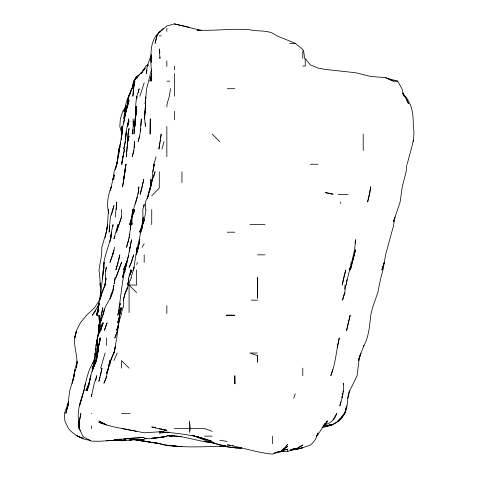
<?xml version="1.0" encoding="UTF-8"?>
<svg xmlns="http://www.w3.org/2000/svg" width="478" height="478" viewBox="0 0 478 478"><rect width="100%" height="100%" fill="white"/><g stroke="black" fill="none" stroke-linecap="round" stroke-linejoin="round"><path stroke-width="0.72" d="M145.414 123.025L145.414 126.461L144.607 118.908L145.563 103.804L144.35 118.908L145.079 111.356M118.974 224.642L121.496 217.09L121.532 209.537M73.516 377.058L75.225 369.506L72.25 383.236L74.15 375.684L69.716 390.789L67.822 405.894L65.815 413.446L68.665 402.5L67.697 405.894M134.396 147.744L134.479 141.566L133.995 149.118L132.251 156.67L133.989 150.492M73.606 377.058L75.225 368.132L77.227 361.302M129.52 251.416L129.61 247.299L129.401 251.416M125.32 292.608L127.793 287.577L125.308 292.608L123.312 300.16L125.308 292.608L128.415 285.055L128.594 277.503L132.03 269.951L130.96 272.699M120.056 313.897L120.241 307.713L119.386 318.701M121.484 139.48C121.669 124.74 127.202 110.848 128.755 96.251M123.33 307.713L123.569 300.16M136.881 252.79L136.959 250.729M137.007 249.355C139.253 239.621 141.082 229.518 144.189 219.97M136.828 98.468L136.911 96.251L136.81 98.48M407.304 164.223C409.777 151.646 415.824 139.666 413.297 126.461C413.368 115.825 412.598 104.557 405.129 96.251L408.517 103.726L405.159 96.251L402.643 93.037M150.803 182.07L150.612 186.88L149.716 190.997M150.857 180.696L150.911 179.328L150.349 186.88L148.604 193.745L150.415 187.567M122.243 130.578L122.41 126.461L122.219 130.578M124.979 272.012L125.069 269.951L126.987 262.398C121.633 279.612 121.155 297.71 117.815 315.265L119.315 309.774M343.455 384.611L343.515 383.236C344.166 391.004 342.206 398.574 339.834 405.894L340.808 401.645M142.91 221.206L142.844 209.537L144.189 204.279L143.926 206.908M103.947 267.208L103.595 269.951C102.698 256.674 110.358 245.148 111.47 232.194L110.806 236.998M140.622 131.265L140.765 128.516M119.058 322.13L119.44 315.265L121.532 307.713L117.678 322.817L119.165 318.013M100.177 283L100.057 285.055L100.715 287.117M119.177 322.13L119.261 320.762M97.769 342.732L97.602 345.475L97.207 337.922L103.26 322.817L100.756 330.37L102.417 322.817L100.816 330.37M135.501 116.16L135.328 118.908L135.525 116.16M140.914 125.774L141.351 118.908L140.042 134.013L138.076 141.566L139.821 136.069M103.595 269.951L104.085 262.398C102.913 274.563 101.45 286.651 100.386 298.792L101.36 292.608L99.938 300.16M116.273 209.537L116.769 201.985L115.228 217.09M349.37 390.789C346.765 398.204 348.42 406.33 344.716 413.446L346.598 405.894L344.775 413.446L340.551 418.83L344.501 413.446C341.25 421.142 333.417 425.39 325.446 426.454L332.993 424.554L321.999 427.75M136.009 109.295L135.668 114.099L135.812 103.804L136.63 96.747L139.152 88.699L138.285 92.816M99.197 326.94L98.94 330.37L98.868 324.508L99.203 330.37M99.305 325.566L99.508 322.817L98.868 315.265C100.016 322.853 98.874 330.465 97.434 337.922M121.532 138.094L122.093 132.639L121.771 126.461L122.039 132.639M344.877 289.178L345.218 285.055L344.913 292.608L342.517 300.16L344.596 292.608M126.903 149.805L126.323 156.67L127.59 141.566L129.084 136.039L127.746 141.566L126.963 149.118M143.03 221.206L143.149 219.832M143.263 218.458L143.376 217.09L140.604 232.194L141.183 230.133M166.846 107.006L167.121 103.804L169.343 96.251L170.526 88.699M112.856 226.697L113.035 224.642L111.374 232.194L110.543 239.747L111.207 236.998M103.272 273.386L103.266 269.951L103.29 273.386L103.475 271.325M128.385 285.055L128.827 280.251M406.76 164.91L406.127 171.775L402.273 186.88L400.104 201.985L393.418 221.894L395.019 217.09L393.418 226.04L385.579 254.846L382.998 269.951L380.894 277.503L377.805 292.608L372.517 307.713L370.743 315.265C369.506 326.014 368.944 337.295 363.202 346.807L363.931 345.475L358.303 360.579L360.52 353.714M97.745 341.358L96.46 353.027L92.654 363.758M109.683 226.01L109.092 232.194L110.4 217.09L113.979 205.528L111.511 215.028M100.141 326.253L99.741 330.37L100.022 322.817L102.668 315.265L100.47 322.817M99.908 331.744L100.039 330.37L99.573 333.196M122.404 130.578L122.613 128.516M134.587 127.835L133.965 134.013L135.746 111.356L136.63 106.325L135.806 114.099M138.184 193.745L138.387 191.684M138.524 190.31L138.871 186.88C138.285 197.318 133.075 206.723 132.197 217.09L133.057 213.654M95.708 350.284L95.851 348.91M125.117 170.401L125.756 164.223L124.202 176.579M136.63 251.595L137.078 247.299L136.63 252.778L137.987 247.299L136.063 254.846L138.405 247.299L139.785 239.747L138.447 247.299L135.961 254.846L133.511 269.951L130.918 277.503M131.928 217.09L132.735 209.537L132.298 213.654M153.079 171.775L153.886 164.223L156.109 156.67M100.314 322.817L101.145 315.265L102.824 307.713L101.438 315.265M94.262 360.579L95.128 353.027L95.164 355.088M124.023 117.534L123.862 118.908C124.692 110.538 125.296 101.067 129.944 93.909M124.178 116.16L124.501 113.417M99.37 343.419L100.01 337.922L98.868 345.475L100.625 337.922L98.665 345.475L96.466 360.579L93.031 368.132L91.322 373.252L87.074 390.789L89.619 383.236M151.257 55.054C149.823 63.741 152.602 72.465 151.072 81.146L151.735 73.594L149.961 81.146L151.735 74.09M127.722 126.461L128.624 118.908L127.566 126.461L129.084 120.88C125.027 129.849 126.306 139.821 123.73 149.118L125.427 141.566M129.634 251.416L129.795 250.042M129.956 248.668L131.516 239.747L128.576 254.846L122.559 277.503L124.143 269.951L128.845 255.533M95.576 350.284L95.827 348.223M151.323 54.367L150.821 58.489L151.323 62.606M141.602 230.82L142.348 224.642L144.189 220.221L142.474 224.642L141.906 228.759M153.468 169.714L153.635 168.34M153.886 166.278L154.137 164.223M100.756 320.762L101.097 318.013M105.883 278.877C105.142 288.867 98.653 297.525 98.349 307.713L98.737 305.663L97.452 315.265L98.432 307.713L96.377 315.265L98.749 306.733M128.767 239.747L126.455 247.299C130.59 235.11 130.673 222.109 132.86 209.537L132.328 213.654M144.189 220.591L146.023 209.537M97.524 339.296L96.741 345.475L97.787 339.296M124.017 177.953L122.565 186.88L126.043 164.223L123.617 179.328L124.483 174.518M99.478 330.37L99.663 329.001M99.944 326.94L100.129 325.566M145.575 100.368L145.115 103.804L146.638 88.699L151.544 69.191M145.76 98.994L146.035 96.938M76.737 365.389L76.361 368.132C79.157 355.949 71.216 343.592 76.217 331.732L74.855 337.922L76.588 330.37L80.382 322.817L86.584 315.265L94.59 307.713L99.478 300.16L100.583 292.608L99.86 277.503L98.97 269.951L101.617 254.846L101.826 247.299L106.277 232.194M76.922 364.015L77.209 361.954M110.615 238.373L109.988 241.802M113.674 285.055L112.641 292.608L113.979 285.055M151.926 182.118L152.649 171.775L154.209 164.223L153.384 169.714M160.142 141.566L160.333 140.191M160.524 138.817L161.2 134.013L158.893 149.118L159.897 142.88M134.82 125.774L135.017 124.4M132.119 223.268L131.922 224.642L132.107 217.09L134.605 209.537L133.876 212.967M135.997 106.546L135.298 111.356L136.021 107.233M130.482 229.446L131.581 217.09L130.727 224.642L131.671 218.458M346.974 279.564L346.138 285.055C348.88 269.831 354.796 255.306 355.65 239.747L354.921 243.177M114.254 283.687L115.204 277.503L114.206 283.687M347.733 398.341L349.771 390.789L357.12 375.684L358.984 360.579L360.747 353.027M100.087 324.192L97.96 336.488M105.148 237.686L107.711 224.642L106.427 231.519L107.502 224.642L108.482 209.537L108.739 211.593M133.553 82.521L132.537 88.699L133.47 81.146L136.63 76.833L136.63 76.283L139.54 74.604M104.007 265.834L102.525 278.877M129.084 238.295L129.305 236.939M129.526 235.582L129.747 234.226M118.108 328.314L118.335 326.94M123.802 123.025L128.648 96.251L131.767 88.699L129.084 96.251L133.493 83.889M97.321 338.609L96.162 345.475L97.285 339.296M133.117 129.203L132.298 134.013L133.231 126.461L133.075 118.908M122.589 127.835L121.532 134.013L122.553 129.203M129.98 274.76L130.805 269.951L129.401 276.135M121.532 164.223L122.84 156.67M124.728 173.144L124.973 171.775M342.457 394.912L342.702 393.537M343.192 390.789L342.923 392.163M122.099 132.639L116.829 164.223L114.003 171.775L113.752 179.328L113.979 174.739L110.43 190.31L111.266 186.88C107.914 195.388 106.367 204.692 108.781 213.654M119.703 149.118L116.817 164.223L118.807 149.118L120.719 142.94M122.619 307.713L121.107 315.265L118.568 322.817L116.793 337.922L114.033 353.027L115.461 346.162L113.979 353.027L110.777 360.579L110.059 364.015M342.481 394.912L342.738 393.537M114.589 247.299L112.724 254.846M119.966 147.744L120.229 146.37M98.229 350.362L97.715 353.027L98.659 346.849L96.61 360.579L93.031 368.132L96.227 360.579L93.162 368.132L97.07 353.027L97.942 345.475L98.056 347.536M98.486 349.03L98.743 347.697M147.326 198.549L148.126 194.432L151.735 183.516L150.618 186.88L152.416 179.328L155.081 171.775L153.569 177.266M105.991 269.222L106.427 267.023L105.698 269.951L105.357 277.503L105.608 285.055L105.775 278.19L105.118 285.055L105.871 278.19L105.148 285.055L101.838 292.608L100.47 298.792M93.132 363.125L94.339 360.579C88.155 369.458 86.136 380.416 83.865 390.789L83.764 391.112C80.214 401.55 76.474 412.645 79.073 423.747L78.512 420.999L79.127 428.551L80.394 430.391M100.482 375.684L101.999 368.132L98.868 381.378L100.081 377.106M128.809 278.877L127.578 285.055L128.749 280.353M133.637 81.834L132.251 88.699L133.093 85.95M85.383 383.236L83.859 390.789L79.462 405.894L81.583 399.028M142.33 186.193L143.723 179.328L140.173 194.432L142.193 186.88M343.736 277.503L342.218 285.055L345.791 269.951L343.927 276.822M117.319 162.161L115.742 168.34M118.544 261.03L119.835 254.846L115.897 269.951L118.251 262.398M67.822 405.894L68.665 401.908L64.381 413.446L64.871 420.999L68.665 428.939C74.46 435.094 82.043 439.7 90.635 440.286M97.231 339.296L95.905 345.475L95.092 355.088M95.725 380.494L96.789 375.684L94.315 383.236L91.322 396.543L92.045 394.625M99.173 303.602L98.868 304.976L99.239 303.602M353.726 255.533L350.422 269.951L355.65 249.689L354.545 252.916M147.021 70.158L146.238 73.594L147.284 66.042L149.859 58.489L151.263 56.786M90.503 377.745L89.255 383.236L85.956 390.789L89.028 383.236L90.969 375.684M117.158 228.072L117.952 224.642L113.979 238.857L114.869 236.192M135.382 204.04L136.439 200.145M110.071 298.792L111.535 292.608M115.276 169.714L117.271 161.474M122.601 128.636L121.316 134.013L121.394 139.504M120.253 303.596L119.231 307.713L120.295 303.596M134.139 267.208L133.446 269.951L133.995 267.895M93.598 367.445L95.391 360.579L92.099 368.132L95.54 360.579M349.233 269.951L349.782 267.895M350.685 264.459L351.228 262.398M354.24 254.846L352.196 262.398M161.988 149.118L164.074 141.566M105.106 353.027L100.679 368.132M67.529 405.894L68.665 401.849M139.899 96.251L144.189 82.837M332.604 369.554L330.86 375.684C335.61 363.656 336.285 350.476 339.308 337.922L337.253 347.536M136.63 199.535L137.371 196.984M131.683 217.771L129.687 224.642L131.725 217.771M148.276 196.488L148.879 194.432L145.384 201.985L145.473 209.537M92.374 371.597L93.419 368.132M131.384 262.398L133.691 254.846L131.307 262.398L129.084 267.423L131.097 263.031M112.599 254.846L113.979 250.502L109.964 262.398L112.473 255.533M104.873 309.087L102.901 315.265C103.654 306.751 110.048 300.608 112.36 292.608L110.46 298.105M293.725 398.341L295.231 393.752M118.891 323.504L116.626 330.37L118.681 324.192M114.439 351.653C108.859 361.535 108.404 373.013 103.917 383.236L106.958 376.323M118.735 225.323L116.351 232.194L121.49 217.09M125.469 108.608L124.483 111.356L125.541 108.608M126.712 262.398L127.507 260.337M98.868 303.984L97.416 307.713L98.582 305.173L92.338 315.265L95.779 310.622M126.479 262.398L123.426 269.951L126.437 263.031M136.63 264.489L137.491 262.398M131.468 277.503L129.084 283.245L129.084 312.636M113.979 360.579L117.194 353.027M166.846 66.46L166.846 60.849M123.378 111.356L126.061 105.692M136.63 76.283L134.175 81.146L136.63 76.833M81.487 398.341L82.467 396.65M332.993 419.875L336.751 413.446C335.036 419.624 330.22 423.669 324.072 425.05M142.014 247.299L144.189 243.696M151.735 195.777L159.294 188.075L159.294 171.775M157.967 34.631L157.083 35.832L155.051 43.384L156.838 35.832L159.294 32.092L163.793 28.28L161.289 30.61M125.493 107.867L122.744 111.356L120.366 118.908L119.811 126.461L121.532 132.418M322.698 426.167L325.446 426.257L332.993 424.219L325.446 425.94L332.993 424.339L338.281 420.999L340.551 418.16L339.278 419.582M317.165 435.201L317.888 434.305L316.705 436.103L317.888 432.966C316.789 437.549 314.13 442.24 310.336 445.06C304.127 447.306 297.776 449.655 291.114 449.888M325.446 423.735L327.836 420.999L325.446 423.867L327.364 420.999L325.446 424.135L323.349 425.898M140.508 73.594L144.189 69.322L141.165 73.594L144.189 68.94L145.187 68.115M324.49 424.094L325.446 423.108L317.888 434.645L316.442 436.103M161.265 30.61L166.846 26.009L174.392 23.9L201.172 30.389M286.125 445.884L287.684 444.432L281.65 451.208L280.126 452.086L273.954 453.025M137.688 77.382L136.63 78.326L140.353 73.594L141.996 72.405M145.187 68.193L144.189 69.053L145.826 66.042L148.192 64.691M148.043 65.175L146.985 66.042L148.174 65.199M338.006 420.999L340.551 418.973L344.501 413.446L340.551 418.662L338.412 420.222M136.63 77.812L137.778 76.97M160.996 31.052C151.024 37.511 150.337 51.224 151.257 61.919M282.229 450.019L287.684 446.458L282.014 450.019M324.072 424.834L325.446 424.273L324.072 424.667M291.114 449.798L295.231 448.358L287.684 451.596L280.855 451.226M290.427 450.186L295.231 448.776L295.231 449.553L291.114 449.858L295.231 449.553L302.789 447.695L295.231 449.559L291.114 449.846M276.696 452.128L280.126 451.208L272.579 454.1C257.128 452.791 242.436 447.402 227.259 444.91L230.008 445.12M281.5 450.844L287.684 449.195L287.684 451.208M281.5 450.64L287.684 449.195M157.232 437.579L151.735 438.212L159.294 437.621L166.846 436.414L151.735 438.661L144.189 438.738L146.931 438.577M280.126 451.8L283.556 451.208M292.488 449.23L295.231 448.776M126.335 440.029L121.532 440.818L120.157 440.531M154.484 437.908L156.545 437.609M168.907 432.345L159.294 432.96L160.668 432.847M159.294 437.346L166.846 436.468L162.036 436.94M123.587 438.888L129.084 438.344L121.532 439.324L113.979 439.515L121.532 439.091M173.681 435.703L169.415 436.103L174.392 435.709L166.846 435.739L181.299 436.438M136.63 438.051L144.189 437.358L129.084 438.392L135.943 438.081M162.036 432.733L166.846 432.339M168.22 432.172L166.846 432.279L168.22 432.237M79.115 422.373L79.025 420.999L79.175 428.551L82.885 436.103L83.764 437.029L91.322 441.128L98.868 441.284L121.532 440.047L106.427 440.638L121.532 440.519L118.096 440.477M225.204 446.129C203.353 446.518 181.007 448.567 159.527 443.656L133.888 439.533M136.63 439.545L130.458 439.623L144.189 439.814L136.63 439.545L129.084 440.059L136.63 439.27L129.084 440.184L116.728 440.477M175.767 446.159L166.846 445.645L155.918 442.801M219.713 446.207L225.204 446.046M163.41 431.568L144.189 432.799L113.979 426.938L106.427 424.948L98.868 420.999L106.427 424.918L98.868 422.349L105.74 424.452M106.427 440.638L113.979 440.626M159.294 35.832L161.211 35.832M289.692 43.384L295.231 43.384M302.789 66.042L305.269 66.042L305.185 58.489L310.336 64.853L317.888 68.049L325.446 69.441L355.65 72.74L370.755 76.456L385.86 77.651L393.418 81.146L397.69 81.146L401.908 88.699L404.155 96.251L403.091 94.375M166.846 81.146L169.833 81.146M227.259 88.699L234.818 88.699M310.336 164.223L317.888 164.223M338.06 194.432L348.098 194.432M249.922 224.642L265.021 224.642M227.259 232.194L234.818 232.194M257.469 254.846L265.021 254.846M251.279 300.16L257.469 300.16M257.469 353.027L249.922 353.027L257.469 355.626L257.469 362.067L257.469 355.626M91.322 413.446L91.639 413.446M121.532 413.446L130.189 413.446M337.647 420.999L338.281 420.999M174.392 428.551L204.602 428.551L212.16 431.395M204.602 436.103L212.16 436.103M130.458 439.652L136.63 439.7L134.575 439.503M234.818 447.946L241.677 448.011C224.445 448.029 207.936 441.57 192.18 435.195M131.145 439.515L136.63 439.736M234.818 447.677L241.677 447.964M163.41 431.64L159.294 431.443C177.147 433.468 195.281 434.717 212.16 441.445L197.056 436.719L204.602 439.264L197.743 436.743M174.392 435.906C187.872 437.065 200.742 441.911 214.264 443.052M232.069 445.275L233.443 445.382M168.907 445.269L181.951 446.721M233.443 447.551L227.259 446.978L222.455 445.167M199.111 30.359L197.056 30.108C214.724 31.004 232.266 28.322 249.922 29.75C258.843 31.966 269.18 29.295 276.714 35.832C282.892 38.312 289.106 40.714 295.231 43.343M133.201 439.527L159.294 443.59L136.63 439.969L144.189 441.128M219.713 440.256L227.259 441.451M122.027 428.551L136.63 431.323M332.993 193.859L325.446 192.622L332.993 194.432M169.594 445.203L170.963 445.46M172.337 445.711L174.392 446.094M155.858 427.714L151.735 426.908L159.294 428.975L166.846 430.314L163.41 429.513M174.392 23.9L189.497 27.324M385.86 77.938L397.69 81.146M216.576 443.805L219.713 444.558M220.4 444.737L226.572 446.392M159.294 428.551L166.846 430.744L161.206 428.993M212.16 442.491L215.948 443.656M195.861 436.103L197.056 436.486M224.517 445.687L226.572 446.356M224.517 445.705L227.259 446.667L224.517 445.61M192.078 435.165L194.654 436.103L193.363 435.572M77.466 436.103L83.136 438.356L76.217 435.464M387.921 78.81L393.418 81.146M295.308 43.384L302.789 49.515L303.62 50.937L304.683 58.489M212.16 134.013L219.713 141.566M129.084 368.132L121.532 360.579L121.532 368.132M136.63 292.608L129.084 285.055L136.63 285.055L136.63 269.951M403.36 94.465L404.555 96.251L402.56 93.132M121.956 132.693L121.532 131.372L121.848 132.693M133.213 120.964L133.583 126.461M413.249 140.191L413.339 141.566M79.288 425.121L79.509 428.551M105.847 269.951L105.883 271.325M159.891 52.998L159.294 48.995L159.957 58.489L159.939 57.115M363.202 134.013L363.202 150.522M340.551 201.985L340.551 203.479M302.789 50.937L302.789 58.489M302.789 368.132L302.789 375.684M272.579 436.103L272.579 443.656M181.951 171.775L181.951 182.602M174.392 66.042L174.392 69.794M174.392 73.594L174.392 96.251M174.392 111.356L174.392 119.835M166.846 28.28L166.846 31.458M166.846 126.461L166.846 156.67M166.846 305.556L166.846 313.538M151.735 209.537L151.735 224.642M144.189 254.846L144.189 262.398M106.427 337.922L106.427 345.486M91.322 425.922L91.322 428.551M150.283 118.908L150.104 134.013L150.283 118.908M79.336 420.999L79.175 428.551L79.444 420.999L80.919 413.446L79.336 420.999M257.702 285.055L257.469 298.26L257.469 277.503L257.702 285.055M128.026 134.013L127.746 141.566L128.104 134.013L129.084 128.397L128.026 134.013M135.22 118.908L134.933 126.461L135.274 118.908L136.63 111.356L135.22 118.908M118.807 149.118L118.311 156.67L118.807 149.118M125.965 134.013L125.577 139.504L125.971 134.013M133.535 88.699L132.89 96.251L133.547 88.699L134.826 81.146L133.535 88.699M99.621 322.817L98.868 330.37L99.657 322.817L99.621 315.265L99.621 322.817M98.432 307.713L97.309 315.265L98.474 307.713M370.755 186.88L369.631 194.432L367.606 201.985L370.755 186.88M122.924 156.67L121.753 164.223L124.501 149.118L122.924 156.67M342.212 396.28L341.967 397.654L342.224 396.28M122.595 129.891L122.344 131.265L122.595 129.891M190.268 428.551L189.497 432.488L189.497 420.999L190.268 428.551M109.85 360.579L108.315 368.132L106.427 373.563L108.315 368.132L109.85 360.579M350.129 315.265L346.622 330.37L350.129 315.265M126.449 131.952L126.132 133.326L126.443 131.952M99.209 304.133L98.868 305.46L99.215 304.133M129.084 100.589L126.013 111.356L129.084 100.589M113.979 175.492L112.844 179.328L113.979 175.492M235.021 383.236L234.818 383.918L234.818 375.684L235.021 383.236M384.246 262.398L381.862 269.951L384.3 262.398M106.427 324.12L104.407 330.37L107.144 322.817L106.427 324.12M121.532 262.398L116.017 277.503L121.532 262.398M117.761 330.37L114.786 337.922L117.773 330.37M142.205 225.897L139.486 232.194L142.211 225.897M68.061 404.693L67.464 405.894L68.037 404.693M160.279 31.542L159.294 32.48L160.291 31.542M302.789 445.006L295.231 449.559L291.114 449.571L295.231 449.553L302.789 445.006M125.648 439.999L122.9 440.334L125.648 440.023M227.259 315.181L226.094 315.265L234.818 315.265L227.259 315.181M207.35 441.791L204.602 441.517L207.35 441.791M210.099 442.066L208.725 441.929L210.099 442.072"/></g></svg>
